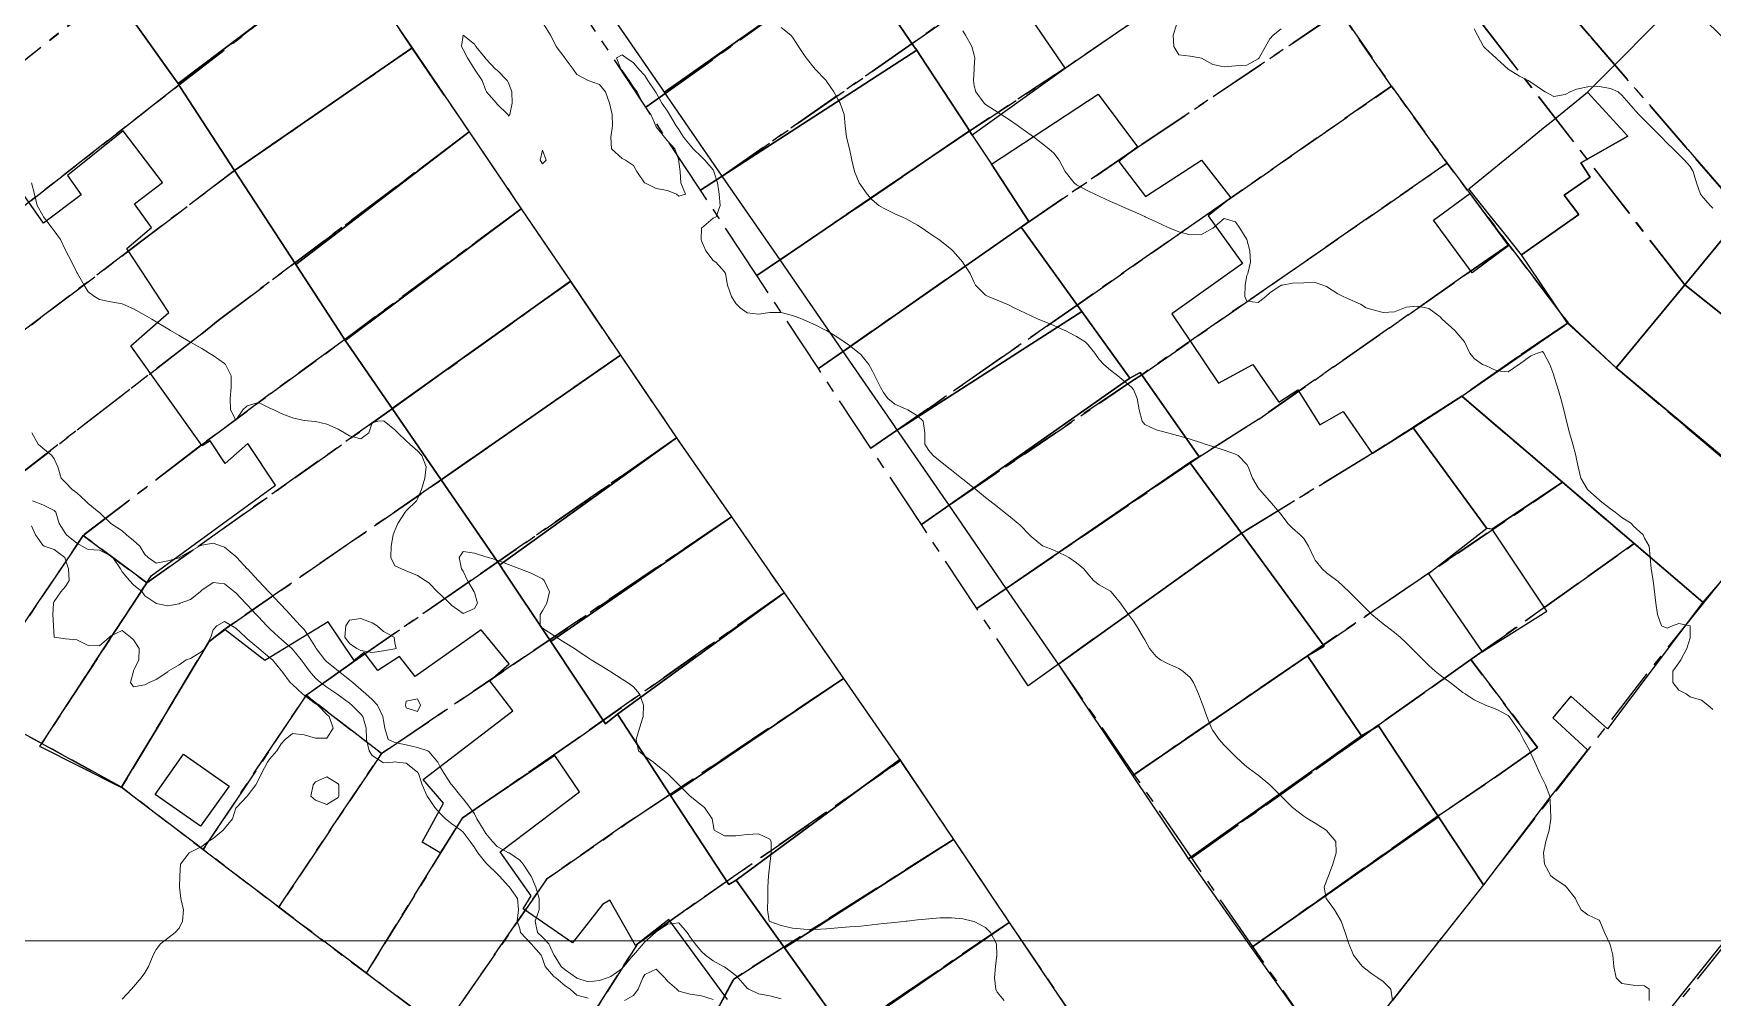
# Model space of a CAD drawing. Header units: centimetres. Extents: x 0 to 642158, y -847 to 649707.
# Drawn here: x 616480.8 to 616554.7, y 621584.9 to 621627.3 of the extents above; entities that cross this region are included whole.
import ezdxf

# ---------------------------------------------------------------- set-up
doc = ezdxf.new("R2010")
doc.units = ezdxf.units.CM
doc.header["$MEASUREMENT"] = 0
doc.linetypes.add('CENTERX2', pattern=[4, 2.5, -0.5, 0.5, -0.5])
doc.layers.add('MEV_grille', color=254, linetype='Continuous', lineweight=9)
doc.layers.add('WAL_topographie 0.5', color=253, linetype='Continuous', lineweight=20)
doc.layers.add('SPW_batiments', color=7, linetype='Continuous')
doc.layers.add('SPW_parcellaire cadastral', color=7, linetype='CENTERX2', lineweight=25, true_color=0xff0542)

# ---------------------------------------------------------------- blocks, each defined once
blk = doc.blocks.new('*U114')
at = {"layer": 'MEV_grille', "transparency": 33554687}
blk.add_lwpolyline([(-1338.461, 0), (1338.461, 0)], dxfattribs=at)
blk = doc.blocks.new('*U115')
at = {"layer": 'MEV_grille', "color": 0, "linetype": 'ByBlock', "lineweight": -2, "transparency": 16777216}
blk.add_blockref('*U114', (0, -800), dxfattribs=at)

msp = doc.modelspace()

# ---------------------------------------------------------------- linework, layer by layer
at = {"layer": 'SPW_batiments'}
for points in [[(616478.259, 621637.677), (616481.421, 621633.242), (616484.304, 621629.192), (616487.08, 621625.296), (616487.21, 621625.113), (616487.292, 621624.987), (616489.694, 621621.296), (616492.387, 621617.157), (616494.468, 621613.96), (616494.568, 621613.806), (616494.674, 621613.652), (616496.636, 621610.807), (616498.79, 621607.676), (616501.252, 621604.097), (616501.364, 621603.933), (616501.489, 621603.745), (616503.608, 621600.561), (616506.025, 621596.928), (616506.542, 621597.361), (616508.88, 621593.782), (616511.443, 621589.862), (616511.776, 621590.046), (616513.895, 621587.08), (616516.526, 621583.396)], [(616516.019, 621636.87), (616517.737, 621634.246), (616518.554, 621634.929), (616519.237, 621633.929), (616520.454, 621634.829), (616521.237, 621633.679), (616518.955, 621631.946), (616520.588, 621629.396), (616522.838, 621630.78), (616526.255, 621625.78), (616522.162, 621622.851), (616522.043, 621623.033), (616521.919, 621623.221), (616519.838, 621626.392), (616519.715, 621626.58), (616519.606, 621626.739), (616516.966, 621630.625), (616513.654, 621635.496), (616515.937, 621637.084), (616516.019, 621636.87)], [(616556.189, 621619.501), (616553.516, 621616.255), (616550.506, 621612.6), (616548.364, 621614.566), (616546.644, 621617.12), (616546.339, 621617.583), (616548.856, 621619.35), (616548.206, 621620.2), (616549.356, 621621), (616548.939, 621621.633), (616551.005, 621622.8), (616549.238, 621624.733), (616553.338, 621628.883), (616553.805, 621628.433), (616554.954, 621629.801), (616553.904, 621631.083), (616554.537, 621631.55), (616552.904, 621633.95), (616554.304, 621634.95), (616553.737, 621635.65), (616555.354, 621636.85)], [(616516.966, 621630.625), (616508.619, 621624.734), (616508.521, 621624.876), (616505.243, 621629.649), (616513.237, 621635.229), (616513.654, 621635.496), (616516.966, 621630.625)], [(616494.619, 621630.948), (616494.721, 621630.801), (616487.21, 621625.113), (616487.08, 621625.296), (616484.304, 621629.192), (616492.08, 621634.571), (616494.619, 621630.948)], [(616494.847, 621630.614), (616497.513, 621626.683), (616489.694, 621621.296), (616487.292, 621624.987), (616487.21, 621625.113), (616494.721, 621630.801), (616494.847, 621630.614)], [(616519.606, 621626.739), (616519.715, 621626.58), (616511.159, 621621.046), (616508.733, 621624.566), (616508.619, 621624.734), (616516.966, 621630.625), (616519.606, 621626.739)], [(616500.016, 621622.99), (616492.387, 621617.157), (616489.694, 621621.296), (616497.513, 621626.683), (616500.016, 621622.99)], [(616519.838, 621626.392), (616521.919, 621623.221), (616522.043, 621623.033), (616513.7, 621617.358), (616511.159, 621621.046), (616519.715, 621626.58), (616519.838, 621626.392)], [(616529.439, 621622.331), (616528.606, 621621.681), (616529.789, 621620.148), (616532.256, 621621.748), (616533.539, 621620.081), (616532.539, 621619.298), (616534.056, 621617.198), (616530.939, 621614.981), (616531.758, 621613.764), (616532.99, 621611.931), (616534.507, 621612.748), (616535.657, 621611.098), (616536.49, 621611.631), (616537.457, 621610.099), (616538.49, 621610.682), (616539.757, 621608.832), (616541.565, 621609.965), (616544.807, 621605.532), (616542.241, 621603.532), (616544.608, 621600.1), (616547.441, 621601.9), (616545.04, 621605.5), (616548.131, 621607.571), (616554.312, 621602.283), (616550.119, 621596.72), (616548.508, 621598.15), (616547.708, 621597.2), (616549.241, 621595.783), (616547.559, 621593.683), (616544.659, 621589.85), (616542.684, 621592.843), (616540.042, 621596.849), (616539.292, 621596.399), (616536.908, 621599.932), (616537.641, 621600.349), (616534.005, 621605.329), (616531.74, 621608.431), (616532.14, 621608.681), (616529.557, 621612.398), (616529.09, 621612.148), (616526.977, 621615.083), (616524.306, 621618.797), (616524.656, 621619.047), (616523.007, 621621.563), (616527.705, 621624.647), (616529.439, 621622.331)], [(616548.939, 621621.633), (616549.356, 621621), (616548.206, 621620.2), (616548.856, 621619.35), (616546.339, 621617.583), (616545.66, 621618.429), (616544.913, 621619.36), (616544.009, 621620.487), (616546.462, 621622.479), (616547.303, 621623.161), (616547.712, 621623.494), (616549.238, 621624.733), (616551.005, 621622.8), (616548.939, 621621.633)], [(616511.393, 621584.796), (616508.81, 621588.328), (616507.343, 621587.178), (616506.21, 621589.178), (616505.893, 621588.978), (616504.56, 621587.295), (616502.393, 621588.795), (616502.743, 621589.361), (616501.376, 621591.295), (616504.875, 621593.945), (616503.792, 621595.545), (616499.709, 621592.777), (616498.743, 621591.26), (616497.943, 621591.727), (616498.892, 621593.444), (616497.992, 621594.477), (616501.942, 621597.511), (616500.934, 621598.827), (616501.775, 621599.578), (616500.541, 621601.077), (616497.642, 621599.01), (616496.959, 621599.894), (616495.992, 621599.277), (616495.392, 621600.077), (616494.959, 621599.727), (616493.808, 621601.427), (616491.025, 621599.726), (616489.274, 621601.076), (616488.559, 621600.543), (616484.709, 621594.126), (616481.125, 621595.942), (616485.827, 621603.141), (616486.024, 621603.443), (616491.491, 621607.443), (616490.274, 621609.276), (616489.274, 621608.393), (616488.623, 621609.393), (616488.267, 621609.177), (616485.123, 621613.575), (616486.807, 621615.043), (616484.957, 621617.858), (616486.039, 621618.775), (616485.289, 621619.825), (616486.522, 621620.758), (616484.789, 621623.042), (616482.339, 621621.075), (616482.939, 621620.225), (616481.289, 621618.975), (616477.763, 621623.99)], [(616502.306, 621619.61), (616494.568, 621613.806), (616494.468, 621613.96), (616492.387, 621617.157), (616500.016, 621622.99), (616502.306, 621619.61)], [(616522.162, 621622.851), (616523.007, 621621.563), (616524.656, 621619.047), (616524.306, 621618.797), (616516.475, 621613.33), (616513.7, 621617.358), (616522.043, 621623.033), (616522.162, 621622.851)], [(616545.765, 621617.981), (616544.156, 621616.782), (616542.456, 621619.099), (616544.065, 621620.281), (616545.765, 621617.981)], [(616504.475, 621616.412), (616496.636, 621610.807), (616494.674, 621613.652), (616494.568, 621613.806), (616502.306, 621619.61), (616504.475, 621616.412)], [(616563.912, 621613.62), (616563.789, 621613.473), (616561.094, 621610.247), (616553.516, 621616.255), (616556.189, 621619.501), (616563.912, 621613.62)], [(616526.977, 621615.083), (616518.861, 621609.865), (616518.733, 621610.051), (616516.475, 621613.33), (616524.306, 621618.797), (616526.977, 621615.083)], [(616506.676, 621613.164), (616498.79, 621607.676), (616496.636, 621610.807), (616504.475, 621616.412), (616506.676, 621613.164)], [(616561.094, 621610.247), (616558.24, 621606.834), (616557.899, 621606.426), (616550.506, 621612.6), (616553.516, 621616.255), (616561.094, 621610.247)], [(616529.09, 621612.148), (616521.137, 621606.56), (616518.946, 621609.741), (616518.861, 621609.865), (616526.977, 621615.083), (616529.09, 621612.148)], [(616550.506, 621612.6), (616557.899, 621606.426), (616554.312, 621602.283), (616548.131, 621607.571), (616543.711, 621611.353), (616548.364, 621614.566), (616550.506, 621612.6)], [(616509.022, 621609.703), (616509.148, 621609.517), (616501.364, 621603.933), (616501.252, 621604.097), (616498.79, 621607.676), (616506.676, 621613.164), (616509.022, 621609.703)], [(616532.14, 621608.681), (616531.74, 621608.431), (616523.658, 621602.897), (616521.137, 621606.56), (616529.09, 621612.148), (616529.557, 621612.398), (616532.14, 621608.681)], [(616544.807, 621605.533), (616541.565, 621609.965), (616543.711, 621611.353), (616548.131, 621607.571), (616545.041, 621605.5), (616544.807, 621605.533)], [(616509.234, 621609.394), (616511.557, 621606.045), (616503.608, 621600.561), (616501.489, 621603.745), (616501.364, 621603.933), (616509.148, 621609.517), (616509.234, 621609.394)], [(616534.005, 621605.329), (616525.954, 621599.56), (616525.826, 621599.746), (616523.658, 621602.897), (616531.74, 621608.431), (616534.005, 621605.329)], [(616513.877, 621602.699), (616506.542, 621597.361), (616506.025, 621596.928), (616503.608, 621600.561), (616511.557, 621606.045), (616513.877, 621602.699)], [(616537.641, 621600.349), (616536.908, 621599.932), (616529.228, 621594.666), (616526.038, 621599.435), (616525.954, 621599.56), (616534.005, 621605.329), (616537.641, 621600.349)], [(616516.491, 621598.929), (616508.88, 621593.782), (616506.542, 621597.361), (616513.877, 621602.699), (616516.491, 621598.929)], [(616539.292, 621596.399), (616531.682, 621590.997), (616531.557, 621591.184), (616529.228, 621594.666), (616536.908, 621599.932), (616539.292, 621596.399)], [(616518.842, 621595.542), (616518.97, 621595.357), (616511.776, 621590.046), (616511.443, 621589.862), (616508.88, 621593.782), (616516.491, 621598.929), (616518.842, 621595.542)], [(616542.684, 621592.843), (616534.453, 621587.091), (616531.792, 621590.839), (616531.682, 621590.997), (616539.292, 621596.399), (616540.042, 621596.849), (616542.684, 621592.843)], [(616489.459, 621594.193), (616488.193, 621592.426), (616486.192, 621593.826), (616487.442, 621595.593), (616489.459, 621594.193)], [(616519.082, 621595.192), (616521.336, 621591.842), (616513.895, 621587.08), (616511.776, 621590.046), (616518.97, 621595.357), (616519.082, 621595.192)], [(616544.659, 621589.85), (616539.293, 621583.049), (616537.26, 621583.132), (616534.453, 621587.091), (616542.684, 621592.843), (616544.659, 621589.85)], [(616523.791, 621588.195), (616518.276, 621584.397), (616516.526, 621583.396), (616513.895, 621587.08), (616521.336, 621591.842), (616523.791, 621588.195)], [(616555.344, 621575.051), (616550.592, 621581.525), (616558.191, 621591.008)], [(616528.31, 621581.481), (616528.653, 621580.992), (616523.094, 621576.73), (616520.225, 621581.296), (616518.276, 621584.397), (616523.791, 621588.195), (616528.31, 621581.481)]]:
    msp.add_lwpolyline(points, dxfattribs=at)
at = {"layer": 'SPW_parcellaire cadastral'}
for points in [[(616542.652, 621657.064), (616546.164, 621652.587), (616542.331, 621649.244), (616537.786, 621645.281), (616520.905, 621633.424), (616518.122, 621631.448), (616508.686, 621624.716), (616507.789, 621624.076), (616504.468, 621629.107), (616505.283, 621629.676), (616513.238, 621635.228), (616514.991, 621636.423), (616542.652, 621657.064)], [(616507.789, 621624.076), (616508.686, 621624.716), (616518.122, 621631.448), (616520.905, 621633.424), (616537.786, 621645.281), (616540.554, 621641.948), (616538.24, 621640.086), (616536.104, 621638.481), (616519.51, 621626.877), (616511.191, 621621.066), (616510.202, 621620.421), (616507.789, 621624.076)], [(616540.554, 621641.948), (616542.02, 621640.164), (616558.797, 621623.573), (616566.67, 621617.446), (616563.669, 621613.753), (616556.189, 621619.5), (616555.631, 621619.929), (616553.66, 621622.212), (616549.334, 621627.221), (616538.24, 621640.086), (616540.554, 621641.948)], [(616536.104, 621638.481), (616538.24, 621640.086), (616549.334, 621627.221), (616553.66, 621622.212), (616555.631, 621619.929), (616556.189, 621619.5), (616563.669, 621613.753), (616560.928, 621610.379), (616553.517, 621616.255), (616542.188, 621630.848), (616539.087, 621634.598), (616536.104, 621638.481)], [(616461.352, 621618.501), (616473.486, 621627.509), (616476.559, 621629.789), (616481.36, 621633.325), (616489.067, 621638.873), (616492.116, 621634.596), (616484.305, 621629.192), (616466.645, 621615.231), (616461.352, 621618.501)], [(616512.683, 621616.665), (616510.202, 621620.421), (616511.191, 621621.066), (616519.51, 621626.877), (616536.104, 621638.481), (616539.087, 621634.598), (616526.256, 621625.797), (616522.003, 621623.005), (616513.725, 621617.374), (616512.683, 621616.665)], [(616465.726, 621604.361), (616461.049, 621606.893), (616466.645, 621615.231), (616484.305, 621629.192), (616492.116, 621634.596), (616494.704, 621630.824), (616487.253, 621625.059), (616471.291, 621612.573), (616465.726, 621604.361)], [(616538.338, 621628.298), (616529.45, 621622.314), (616524.307, 621618.796), (616516.492, 621613.341), (616515.386, 621612.569), (616512.683, 621616.665), (616513.725, 621617.374), (616522.003, 621623.005), (616526.256, 621625.797), (616539.087, 621634.598), (616542.188, 621630.848), (616538.338, 621628.298)], [(616471.291, 621612.573), (616487.253, 621625.059), (616494.704, 621630.824), (616497.497, 621626.671), (616489.695, 621621.295), (616485.619, 621618.19), (616475.174, 621610.274), (616471.291, 621612.573)], [(616538.338, 621628.298), (616542.188, 621630.848), (616553.517, 621616.255), (616560.928, 621610.379), (616557.756, 621606.475), (616550.48, 621612.622), (616548.388, 621614.584), (616545.771, 621618.023), (616543.056, 621621.615), (616540.616, 621625.006), (616538.338, 621628.298)], [(616538.338, 621628.298), (616540.616, 621625.006), (616526.772, 621615.369), (616518.872, 621609.872), (616517.7, 621609.066), (616515.386, 621612.569), (616516.492, 621613.341), (616524.307, 621618.796), (616529.45, 621622.314), (616538.338, 621628.298)], [(616500.016, 621622.989), (616488.966, 621614.685), (616488.251, 621614.103), (616479.608, 621607.424), (616475.174, 621610.274), (616485.619, 621618.19), (616489.695, 621621.295), (616497.497, 621626.671), (616500.016, 621622.989)], [(616519.919, 621605.704), (616517.7, 621609.066), (616518.872, 621609.872), (616526.772, 621615.369), (616540.616, 621625.006), (616543.056, 621621.615), (616529.624, 621612.301), (616529.146, 621611.992), (616521.143, 621606.563), (616519.919, 621605.704)], [(616474.534, 621599.66), (616479.608, 621607.424), (616488.251, 621614.103), (616488.966, 621614.685), (616500.016, 621622.989), (616502.307, 621619.61), (616494.531, 621613.842), (616491.267, 621611.457), (616488.241, 621609.208), (616483.035, 621605.23), (616482.625, 621604.608), (616478.022, 621597.79), (616474.534, 621599.66)], [(616522.358, 621602.01), (616519.919, 621605.704), (616521.143, 621606.563), (616529.146, 621611.992), (616529.624, 621612.301), (616543.056, 621621.615), (616545.771, 621618.023), (616543.8, 621616.651), (616534.77, 621610.35), (616532.141, 621608.68), (616523.659, 621602.897), (616522.358, 621602.01)], [(616485.828, 621603.14), (616483.035, 621605.23), (616488.241, 621609.208), (616491.267, 621611.457), (616494.531, 621613.842), (616502.307, 621619.61), (616504.475, 621616.411), (616496.637, 621610.806), (616485.828, 621603.14)], [(616525.955, 621599.559), (616524.622, 621598.604), (616522.358, 621602.01), (616523.659, 621602.897), (616532.141, 621608.68), (616534.77, 621610.35), (616543.8, 621616.651), (616545.771, 621618.023), (616548.388, 621614.584), (616546.149, 621613.075), (616543.706, 621611.357), (616539.757, 621608.831), (616534.005, 621605.329), (616525.955, 621599.559)], [(616481.21, 621596.074), (616485.828, 621603.14), (616496.637, 621610.806), (616504.475, 621616.411), (616506.676, 621613.163), (616498.79, 621607.676), (616489.262, 621601.1), (616488.559, 621600.542), (616484.722, 621594.141), (616481.21, 621596.074)], [(616548.388, 621614.584), (616550.48, 621612.622), (616557.756, 621606.475), (616554.335, 621602.265), (616551.293, 621604.867), (616548.132, 621607.57), (616543.706, 621611.357), (616546.149, 621613.075), (616548.388, 621614.584)], [(616509.148, 621609.516), (616500.031, 621603.198), (616494.894, 621599.643), (616492.846, 621598.192), (616488.31, 621591.399), (616484.722, 621594.141), (616488.559, 621600.542), (616489.262, 621601.1), (616498.79, 621607.676), (616506.676, 621613.163), (616509.148, 621609.516)], [(616525.955, 621599.559), (616534.005, 621605.329), (616539.757, 621608.831), (616543.706, 621611.357), (616548.132, 621607.57), (616536.909, 621599.931), (616529.292, 621594.709), (616525.955, 621599.559)], [(616492.846, 621598.192), (616494.894, 621599.643), (616500.031, 621603.198), (616509.148, 621609.516), (616511.557, 621606.044), (616502.272, 621599.761), (616496.16, 621595.626), (616492.846, 621598.192)], [(616531.817, 621591.041), (616529.292, 621594.709), (616536.909, 621599.931), (616548.132, 621607.57), (616551.293, 621604.867), (616548.532, 621602.906), (616544.101, 621599.761), (616542.378, 621598.538), (616540.027, 621596.869), (616539.314, 621596.362), (616531.817, 621591.041)], [(616511.557, 621606.044), (616513.877, 621602.698), (616504.682, 621596.217), (616499.71, 621592.777), (616495.496, 621585.952), (616491.639, 621588.864), (616496.16, 621595.626), (616502.272, 621599.761), (616511.557, 621606.044)], [(616485.828, 621603.14), (616481.21, 621596.074), (616478.022, 621597.79), (616482.625, 621604.608), (616483.035, 621605.23), (616485.828, 621603.14)], [(616534.509, 621587.129), (616542.659, 621592.88), (616545.243, 621594.63), (616547.041, 621595.887), (616544.101, 621599.761), (616548.532, 621602.906), (616551.293, 621604.867), (616554.335, 621602.265), (616551.822, 621599.103), (616544.66, 621589.849), (616539.294, 621583.049), (616537.259, 621583.131), (616534.509, 621587.129)], [(616516.492, 621598.929), (616506.976, 621592.57), (616503.438, 621590.105), (616498.847, 621583.452), (616495.496, 621585.952), (616499.71, 621592.777), (616504.682, 621596.217), (616513.877, 621602.698), (616516.492, 621598.929)], [(616531.817, 621591.041), (616539.314, 621596.362), (616540.027, 621596.869), (616542.378, 621598.538), (616544.101, 621599.761), (616547.041, 621595.887), (616545.243, 621594.63), (616542.659, 621592.88), (616534.509, 621587.129), (616531.817, 621591.041)], [(616516.492, 621598.929), (616518.998, 621595.315), (616509.603, 621588.782), (616507.426, 621587.245), (616503.061, 621580.377), (616498.847, 621583.452), (616503.438, 621590.105), (616506.976, 621592.57), (616516.492, 621598.929)], [(616492.846, 621598.192), (616496.16, 621595.626), (616491.639, 621588.864), (616488.31, 621591.399), (616492.846, 621598.192)], [(616478.022, 621597.79), (616481.21, 621596.074), (616484.722, 621594.141), (616488.31, 621591.399), (616491.639, 621588.864), (616495.496, 621585.952), (616498.847, 621583.452), (616503.061, 621580.377), (616507.145, 621577.311), (616510.395, 621574.861), (616513.287, 621572.611), (616516.027, 621568.812), (616523.175, 621562.609), (616521.002, 621558.954), (616516.449, 621549.934), (616511.854, 621552.512), (616507.107, 621555.234), (616505.207, 621556.316), (616467.253, 621578.71)], [(616507.145, 621577.311), (616503.061, 621580.377), (616507.426, 621587.245), (616509.603, 621588.782), (616518.998, 621595.315), (616521.336, 621591.842), (616511.66, 621585.701), (616510.468, 621583.463), (616507.145, 621577.311)], [(616510.395, 621574.861), (616507.145, 621577.311), (616510.468, 621583.463), (616511.66, 621585.701), (616521.336, 621591.842), (616523.791, 621588.195), (616514.461, 621581.862), (616510.395, 621574.861)], [(616514.461, 621581.862), (616523.791, 621588.195), (616528.652, 621580.991), (616523.094, 621576.73), (616522.661, 621576.236), (616521.466, 621574.909), (616517.444, 621578.979), (616514.461, 621581.862)], [(616545.079, 621568.175), (616542.705, 621571.624), (616544.016, 621573.247), (616554.621, 621586.373), (616555.872, 621587.923), (616560.418, 621584.402), (616564.339, 621581.402), (616559.714, 621578.219), (616555.215, 621575.124), (616546.721, 621569.279), (616545.079, 621568.175)]]:
    msp.add_lwpolyline(points, dxfattribs=at)
at = {"layer": 'WAL_topographie 0.5'}
for points in [[(616503.286, 621627.75), (616503.596, 621627.25), (616503.75, 621626.964), (616503.848, 621626.75), (616504.231, 621626.25), (616504.25, 621626.224), (616504.596, 621625.75), (616504.75, 621625.515), (616505.25, 621625.25), (616505.25, 621625.25), (616505.75, 621625.073), (616506.025, 621624.75), (616506.198, 621624.25), (616506.25, 621624), (616506.308, 621623.75), (616506.328, 621623.25), (616506.258, 621622.75), (616506.289, 621622.25), (616506.75, 621621.823), (616506.904, 621621.75), (616507.25, 621621.513), (616507.395, 621621.25), (616507.74, 621620.75), (616507.75, 621620.742), (616508.25, 621620.503), (616508.75, 621620.406), (616509.145, 621620.25), (616509.25, 621620.167), (616509.536, 621620.25), (616509.333, 621620.75), (616509.302, 621621.25), (616509.25, 621621.667), (616509.244, 621621.75), (616509.07, 621622.25), (616508.75, 621622.598), (616508.615, 621622.75), (616508.25, 621623.213), (616508.228, 621623.25), (616508.01, 621623.75), (616507.75, 621624.121), (616507.667, 621624.25), (616507.407, 621624.75), (616507.25, 621624.962), (616507.062, 621625.25), (616506.75, 621625.696), (616506.7, 621625.75), (616506.5, 621626.25), (616506.75, 621626.38), (616506.934, 621626.25), (616507.25, 621626.028), (616507.492, 621625.75), (616507.75, 621625.474), (616507.88, 621625.25), (616508.212, 621624.75), (616508.25, 621624.706), (616508.494, 621624.25), (616508.75, 621623.895), (616508.833, 621623.75), (616509.132, 621623.25), (616509.25, 621623.096), (616509.454, 621622.75), (616509.75, 621622.399), (616509.878, 621622.25), (616510.25, 621621.886), (616510.386, 621621.75), (616510.75, 621621.318), (616510.793, 621621.25), (616510.952, 621620.75), (616511.017, 621620.25), (616511.065, 621619.75), (616510.886, 621619.25), (616510.75, 621619.186), (616510.25, 621618.75), (616510.25, 621618.75), (616510.229, 621618.25), (616510.25, 621618.189), (616510.429, 621617.75), (616510.75, 621617.324), (616510.868, 621617.25), (616511.25, 621616.836), (616511.303, 621616.75), (616511.392, 621616.25), (616511.564, 621615.75), (616511.75, 621615.429), (616511.939, 621615.25), (616512.25, 621615.027), (616512.75, 621614.962), (616513.25, 621615.036), (616513.75, 621615.042), (616514.25, 621614.901), (616514.682, 621614.75), (616514.75, 621614.722), (616515.25, 621614.492), (616515.734, 621614.25), (616515.75, 621614.242), (616516.25, 621613.937), (616516.519, 621613.75), (616516.75, 621613.583), (616517.179, 621613.25), (616517.25, 621613.186), (616517.603, 621612.75), (616517.75, 621612.492), (616517.875, 621612.25), (616518.125, 621611.75), (616518.25, 621611.515), (616518.446, 621611.25), (616518.75, 621611.004), (616519.25, 621610.783), (616519.324, 621610.75), (616519.75, 621610.494), (616520, 621610.25), (616520.077, 621609.75), (616520.08, 621609.25), (616520.25, 621608.964), (616520.438, 621608.75), (616520.75, 621608.5), (616521.062, 621608.25), (616521.25, 621608.1), (616521.687, 621607.75), (616521.75, 621607.7), (616522.25, 621607.3), (616522.313, 621607.25), (616522.75, 621606.9), (616522.938, 621606.75), (616523.25, 621606.5), (616523.562, 621606.25), (616523.75, 621606.1), (616524.187, 621605.75), (616524.25, 621605.697), (616524.686, 621605.25), (616524.75, 621605.184), (616525.25, 621604.771), (616525.298, 621604.75), (616525.75, 621604.571), (616526.25, 621604.344), (616526.417, 621604.25), (616526.75, 621604.019), (616527.068, 621603.75), (616527.25, 621603.543), (616527.5, 621603.25), (616527.75, 621603.052), (616528.25, 621602.772), (616528.279, 621602.75), (616528.689, 621602.25), (616528.75, 621602.157), (616529.04, 621601.75), (616529.25, 621601.454), (616529.384, 621601.25), (616529.68, 621600.75), (616529.75, 621600.625), (616529.964, 621600.25), (616530.25, 621599.897), (616530.45, 621599.75), (616530.75, 621599.59), (616531.25, 621599.367), (616531.433, 621599.25), (616531.75, 621598.971), (616531.9, 621598.75), (616532.123, 621598.25), (616532.25, 621597.9), (616532.304, 621597.75), (616532.486, 621597.25), (616532.692, 621596.75), (616532.75, 621596.635), (616533.028, 621596.25), (616533.25, 621596), (616533.5, 621595.75), (616533.75, 621595.5), (616534.008, 621595.25), (616534.25, 621595.047), (616534.643, 621594.75), (616534.75, 621594.669), (616535.25, 621594.25), (616535.25, 621594.25), (616535.75, 621593.75), (616535.75, 621593.75), (616536.25, 621593.25), (616536.25, 621593.25), (616536.75, 621592.872), (616536.929, 621592.75), (616537.25, 621592.566), (616537.734, 621592.25), (616537.75, 621592.234), (616538.155, 621591.75), (616538.182, 621591.25), (616538.034, 621590.75), (616537.845, 621590.25), (616537.75, 621590.016), (616537.642, 621589.75), (616537.737, 621589.25), (616537.75, 621589.233), (616538.1, 621588.75), (616538.25, 621588.5), (616538.396, 621588.25), (616538.576, 621587.75), (616538.738, 621587.25), (616538.75, 621587.219), (616538.933, 621586.75), (616539.25, 621586.356), (616539.331, 621586.25), (616539.75, 621585.934), (616540.006, 621585.75), (616540.25, 621585.589), (616540.589, 621585.25), (616540.648, 621584.75)], [(616513.75, 621627.59), (616514.179, 621627.25), (616514.25, 621627.164), (616514.514, 621626.75), (616514.75, 621626.399), (616514.852, 621626.25), (616515.25, 621625.75), (616515.25, 621625.75), (616515.729, 621625.25), (616515.75, 621625.223), (616516.068, 621624.75), (616516.25, 621624.437), (616516.353, 621624.25), (616516.523, 621623.75), (616516.566, 621623.25), (616516.629, 621622.75), (616516.75, 621622.25), (616516.75, 621622.25), (616516.862, 621621.75), (616516.977, 621621.25), (616517.182, 621620.75), (616517.25, 621620.642), (616517.54, 621620.25), (616517.75, 621620.006), (616518.047, 621619.75), (616518.25, 621619.625), (616518.75, 621619.387), (616519.054, 621619.25), (616519.25, 621619.157), (616519.75, 621618.886), (616519.958, 621618.75), (616520.25, 621618.552), (616520.682, 621618.25), (616520.75, 621618.204), (616521.25, 621617.81), (616521.311, 621617.75), (616521.74, 621617.25), (616521.75, 621617.236), (616522.066, 621616.75), (616522.25, 621616.361), (616522.309, 621616.25), (616522.75, 621615.809), (616522.865, 621615.75), (616523.25, 621615.589), (616523.75, 621615.371), (616524, 621615.25), (616524.25, 621615.129), (616524.75, 621614.892), (616525.065, 621614.75), (616525.25, 621614.668), (616525.75, 621614.463), (616526.231, 621614.25), (616526.25, 621614.242), (616526.75, 621613.983), (616527.136, 621613.75), (616527.25, 621613.632), (616527.552, 621613.25), (616527.75, 621612.976), (616527.956, 621612.75), (616528.25, 621612.5), (616528.562, 621612.25), (616528.75, 621612.1), (616529.162, 621611.75), (616529.25, 621611.646), (616529.419, 621611.25), (616529.503, 621610.75), (616529.645, 621610.25), (616529.75, 621610.115), (616530.25, 621609.879), (616530.75, 621609.75), (616530.75, 621609.75), (616531.25, 621609.617), (616531.75, 621609.47), (616532.25, 621609.303), (616532.408, 621609.25), (616532.75, 621609.142), (616533.25, 621608.987), (616533.75, 621608.805), (616533.857, 621608.75), (616534.25, 621608.343), (616534.303, 621608.25), (616534.495, 621607.75), (616534.75, 621607.321), (616534.801, 621607.25), (616535.236, 621606.75), (616535.25, 621606.734), (616535.669, 621606.25), (616535.75, 621606.143), (616536.047, 621605.75), (616536.25, 621605.542), (616536.589, 621605.25), (616536.75, 621605.089), (616536.96, 621604.75), (616537.191, 621604.25), (616537.25, 621604.139), (616537.559, 621603.75), (616537.75, 621603.583), (616538.198, 621603.25), (616538.25, 621603.207), (616538.75, 621602.75), (616538.75, 621602.75), (616539.25, 621602.25), (616539.25, 621602.25), (616539.75, 621601.75), (616539.75, 621601.75), (616540.25, 621601.331), (616540.357, 621601.25), (616540.75, 621600.953), (616540.992, 621600.75), (616541.25, 621600.5), (616541.5, 621600.25), (616541.75, 621600), (616542, 621599.75), (616542.25, 621599.507), (616542.533, 621599.25), (616542.75, 621599.083), (616543.198, 621598.75), (616543.25, 621598.707), (616543.75, 621598.313), (616543.855, 621598.25), (616544.25, 621597.991), (616544.75, 621597.75), (616544.75, 621597.75), (616545.25, 621597.571), (616545.75, 621597.306), (616545.793, 621597.25), (616546.139, 621596.75), (616546.25, 621596.596), (616546.423, 621596.25), (616546.692, 621595.75), (616546.75, 621595.635), (616546.925, 621595.25), (616547.143, 621594.75), (616547.25, 621594.51), (616547.394, 621594.25), (616547.578, 621593.75), (616547.613, 621593.25), (616547.617, 621592.75), (616547.554, 621592.25), (616547.407, 621591.75), (616547.305, 621591.25), (616547.34, 621590.75), (616547.63, 621590.25), (616547.75, 621590.133), (616548.25, 621589.8), (616548.318, 621589.75), (616548.714, 621589.25), (616548.75, 621589.125), (616548.955, 621588.75), (616549.25, 621588.533), (616549.75, 621588.29), (616549.781, 621588.25), (616549.992, 621587.75), (616550.218, 621587.25), (616550.25, 621587.167), (616550.356, 621586.75), (616550.399, 621586.25), (616550.5, 621585.75), (616550.75, 621585.511), (616551.25, 621585.435), (616551.75, 621585.406), (616551.956, 621585.25), (616551.945, 621584.75)], [(616531.159, 621627.75), (616531.004, 621627.25), (616531.026, 621626.75), (616531.25, 621626.379), (616531.75, 621626.317), (616532.179, 621626.25), (616532.25, 621626.242), (616532.75, 621625.954), (616533.25, 621625.853), (616533.75, 621625.892), (616534.25, 621625.933), (616534.75, 621626.207), (616534.784, 621626.25), (616535.065, 621626.75), (616535.25, 621627.085), (616535.407, 621627.25), (616535.75, 621627.532)], [(616544.25, 621627.533), (616544.39, 621627.25), (616544.666, 621626.75), (616544.75, 621626.655), (616545.197, 621626.25), (616545.25, 621626.202), (616545.744, 621625.75), (616545.75, 621625.745), (616546.25, 621625.439), (616546.62, 621625.25), (616546.75, 621625.181), (616547.25, 621624.826), (616547.378, 621624.75), (616547.75, 621624.554), (616548.25, 621624.636), (616548.477, 621624.75), (616548.75, 621624.87), (616549.25, 621624.98), (616549.75, 621624.981), (616550.25, 621624.893), (616550.583, 621624.75), (616550.75, 621624.607), (616551.062, 621624.25), (616551.25, 621624.036), (616551.5, 621623.75), (616551.75, 621623.5), (616552, 621623.25), (616552.25, 621623), (616552.5, 621622.75), (616552.75, 621622.5), (616553, 621622.25), (616553.25, 621622), (616553.508, 621621.75), (616553.75, 621621.462), (616553.887, 621621.25), (616554.029, 621620.75), (616554.206, 621620.25), (616554.25, 621620.187), (616554.639, 621619.75), (616554.75, 621619.625)], [(616501.75, 621623.683), (616501.809, 621623.75), (616501.907, 621624.25), (616501.893, 621624.75), (616501.75, 621625.15), (616501.696, 621625.25), (616501.25, 621625.713), (616501.173, 621625.75), (616500.75, 621626.208), (616500.724, 621626.25), (616500.317, 621626.75), (616500.25, 621626.855), (616499.75, 621627.25), (616499.687, 621626.75), (616499.75, 621626.617), (616499.94, 621626.25), (616500.25, 621625.75), (616500.25, 621625.75), (616500.591, 621625.25), (616500.75, 621624.813), (616500.781, 621624.75), (616501.217, 621624.25), (616501.25, 621624.206), (616501.72, 621623.75), (616501.75, 621623.683)], [(616521.75, 621627.437), (616521.857, 621627.25), (616522.136, 621626.75), (616522.25, 621626.368), (616522.279, 621626.25), (616522.25, 621625.85), (616522.243, 621625.75), (616522.209, 621625.25), (616522.25, 621625.019), (616522.315, 621624.75), (616522.682, 621624.25), (616522.75, 621624.193), (616523.25, 621623.866), (616523.436, 621623.75), (616523.75, 621623.546), (616524.182, 621623.25), (616524.25, 621623.203), (616524.75, 621622.844), (616524.875, 621622.75), (616525.25, 621622.462), (616525.525, 621622.25), (616525.75, 621622.046), (616525.982, 621621.75), (616526.25, 621621.25), (616526.25, 621621.25), (616526.639, 621620.75), (616526.75, 621620.661), (616527.25, 621620.389), (616527.554, 621620.25), (616527.75, 621620.158), (616528.25, 621619.931), (616528.654, 621619.75), (616528.75, 621619.708), (616529.25, 621619.484), (616529.75, 621619.258), (616529.768, 621619.25), (616530.25, 621619.025), (616530.75, 621618.794), (616530.859, 621618.75), (616531.25, 621618.589), (616531.75, 621618.452), (616532.25, 621618.471), (616532.75, 621618.75), (616532.75, 621618.75), (616533.25, 621619.173), (616533.75, 621619.026), (616533.94, 621618.75), (616534.25, 621618.25), (616534.25, 621618.25), (616534.383, 621617.75), (616534.402, 621617.25), (616534.281, 621616.75), (616534.25, 621616.662), (616534.164, 621616.25), (616534.163, 621615.75), (616534.25, 621615.543), (616534.75, 621615.486), (616535.078, 621615.75), (616535.25, 621615.901), (616535.75, 621616.238), (616535.8, 621616.25), (616536.25, 621616.33), (616536.75, 621616.347), (616537.25, 621616.353), (616537.591, 621616.25), (616537.75, 621616.185), (616538.25, 621615.865), (616538.489, 621615.75), (616538.75, 621615.63), (616539.25, 621615.407), (616539.489, 621615.25), (616539.75, 621615.172), (616540.25, 621615.042), (616540.75, 621615.074), (616541.182, 621615.25), (616541.25, 621615.279), (616541.75, 621615.317), (616542.125, 621615.25), (616542.25, 621615.213), (616542.75, 621614.844), (616542.841, 621614.75), (616543.25, 621614.375), (616543.405, 621614.25), (616543.75, 621613.833), (616543.817, 621613.75), (616544.054, 621613.25), (616544.25, 621613.021), (616544.611, 621612.75), (616544.75, 621612.708), (616545.25, 621612.471), (616545.75, 621612.425), (616546.214, 621612.75), (616546.25, 621612.767), (616546.75, 621613.136), (616547.036, 621613.25), (616547.25, 621613.329), (616547.32, 621613.25), (616547.574, 621612.75), (616547.75, 621612.286), (616547.761, 621612.25), (616547.913, 621611.75), (616548.057, 621611.25), (616548.19, 621610.75), (616548.25, 621610.5), (616548.31, 621610.25), (616548.443, 621609.75), (616548.587, 621609.25), (616548.717, 621608.75), (616548.75, 621608.583), (616548.82, 621608.25), (616548.943, 621607.75), (616549.23, 621607.25), (616549.25, 621607.231), (616549.75, 621606.788), (616549.788, 621606.75), (616550.25, 621606.402), (616550.46, 621606.25), (616550.75, 621606.012), (616551.171, 621605.75), (616551.25, 621605.653), (616551.681, 621605.25), (616551.75, 621605.107), (616551.958, 621604.75), (616552, 621604.25), (616552.042, 621603.75), (616552.125, 621603.25), (616552.185, 621602.75), (616552.25, 621602.25), (616552.25, 621602.25), (616552.325, 621601.75), (616552.5, 621601.25), (616552.75, 621601.141), (616552.977, 621601.25), (616553.25, 621601.354), (616553.75, 621601.25), (616553.75, 621601.25), (616553.757, 621600.75), (616553.75, 621600.714), (616553.606, 621600.25), (616553.342, 621599.75), (616553.25, 621599.621), (616552.995, 621599.25), (616552.996, 621598.75), (616553.25, 621598.409), (616553.576, 621598.25), (616553.75, 621598.125), (616554.25, 621597.974), (616554.533, 621597.75), (616554.75, 621597.571)], [(616503.25, 621621.583), (616503.409, 621621.75), (616503.25, 621622.187), (616503.15, 621621.75), (616503.25, 621621.583)], [(616480.761, 621620.75), (616480.882, 621620.25), (616481.012, 621619.75), (616481.25, 621619.306), (616481.288, 621619.25), (616481.671, 621618.75), (616481.75, 621618.634), (616482.034, 621618.25), (616482.25, 621617.776), (616482.266, 621617.75), (616482.532, 621617.25), (616482.75, 621616.795), (616482.781, 621616.75), (616483.073, 621616.25), (616483.25, 621615.942), (616483.53, 621615.75), (616483.75, 621615.609), (616484.25, 621615.512), (616484.75, 621615.415), (616485.139, 621615.25), (616485.25, 621615.204), (616485.75, 621614.922), (616486.046, 621614.75), (616486.25, 621614.63), (616486.75, 621614.327), (616486.875, 621614.25), (616487.25, 621614.027), (616487.723, 621613.75), (616487.75, 621613.734), (616488.25, 621613.448), (616488.577, 621613.25), (616488.75, 621613.15), (616489.25, 621612.795), (616489.302, 621612.75), (616489.544, 621612.25), (616489.548, 621611.75), (616489.507, 621611.25), (616489.517, 621610.75), (616489.75, 621610.296), (616490.053, 621610.75), (616490.25, 621610.936), (616490.75, 621611.083), (616491.25, 621610.831), (616491.417, 621610.75), (616491.75, 621610.6), (616492.25, 621610.405), (616492.75, 621610.291), (616493.083, 621610.25), (616493.25, 621610.235), (616493.75, 621610.117), (616494.25, 621609.897), (616494.528, 621609.75), (616494.75, 621609.614), (616495.25, 621609.474), (616495.598, 621609.75), (616495.75, 621610.188), (616496, 621610.25), (616496.25, 621610.275), (616496.281, 621610.25), (616496.75, 621609.875), (616496.875, 621609.75), (616497.25, 621609.393), (616497.408, 621609.25), (616497.75, 621608.954), (616497.937, 621608.75), (616498.125, 621608.25), (616498.066, 621607.75), (616497.917, 621607.25), (616497.75, 621606.844), (616497.7, 621606.75), (616497.25, 621606.315), (616497.202, 621606.25), (616496.878, 621605.75), (616496.75, 621605.45), (616496.681, 621605.25), (616496.58, 621604.75), (616496.577, 621604.25), (616496.75, 621603.893), (616497.036, 621603.75), (616497.25, 621603.671), (616497.75, 621603.467), (616498.083, 621603.25), (616498.25, 621603.146), (616498.63, 621602.75), (616498.75, 621602.63), (616499.146, 621602.25), (616499.25, 621602.146), (616499.75, 621601.79), (616500.25, 621602.009), (616500.383, 621602.25), (616500.25, 621602.714), (616500.234, 621602.75), (616499.95, 621603.25), (616499.75, 621603.65), (616499.687, 621603.75), (616499.576, 621604.25), (616499.75, 621604.517), (616500.25, 621604.442), (616500.75, 621604.286), (616500.875, 621604.25), (616501.25, 621604.135), (616501.75, 621603.954), (616502.25, 621603.75), (616502.25, 621603.75), (616502.75, 621603.565), (616503.25, 621603.321), (616503.315, 621603.25), (616503.55, 621602.75), (616503.441, 621602.25), (616503.25, 621601.908), (616503.15, 621601.75), (616503.139, 621601.25), (616503.25, 621601.15), (616503.75, 621600.815), (616503.85, 621600.75), (616504.25, 621600.5), (616504.65, 621600.25), (616504.75, 621600.182), (616505.25, 621599.845), (616505.393, 621599.75), (616505.75, 621599.532), (616506.214, 621599.25), (616506.25, 621599.226), (616506.75, 621598.893), (616506.981, 621598.75), (616507.25, 621598.566), (616507.511, 621598.25), (616507.696, 621597.75), (616507.674, 621597.25), (616507.514, 621596.75), (616507.367, 621596.25), (616507.475, 621595.75), (616507.75, 621595.511), (616508.125, 621595.25), (616508.25, 621595.15), (616508.75, 621594.75), (616508.75, 621594.75), (616509.25, 621594.25), (616509.25, 621594.25), (616509.75, 621593.75), (616509.75, 621593.75), (616510.25, 621593.355), (616510.383, 621593.25), (616510.706, 621592.75), (616510.75, 621592.5), (616510.8, 621592.25), (616511.25, 621592), (616511.75, 621592.01), (616512.25, 621592.061), (616512.75, 621592.089), (616513.25, 621591.85), (616513.315, 621591.75), (616513.31, 621591.25), (616513.25, 621590.75), (616513.25, 621590.75), (616513.19, 621590.25), (616513.167, 621589.75), (616513.167, 621589.25), (616513.146, 621588.75), (616513.225, 621588.25), (616513.25, 621588.229), (616513.75, 621588.05), (616514.25, 621587.943), (616514.75, 621587.889), (616515.25, 621587.888), (616515.75, 621587.905), (616516.25, 621587.949), (616516.75, 621587.994), (616517.25, 621588.03), (616517.75, 621588.083), (616518.25, 621588.138), (616518.75, 621588.183), (616519.25, 621588.245), (616519.295, 621588.25), (616519.75, 621588.3), (616520.25, 621588.347), (616520.75, 621588.392), (616521.25, 621588.398), (616521.75, 621588.35), (616522.175, 621588.25), (616522.25, 621588.23), (616522.75, 621587.963), (616522.97, 621587.75), (616523.226, 621587.25), (616523.236, 621586.75), (616523.184, 621586.25), (616523.146, 621585.75), (616523.193, 621585.25), (616523.25, 621585.122), (616523.57, 621584.75)], [(616480.772, 621609.75), (616481.05, 621609.25), (616481.25, 621609.075), (616481.652, 621608.75), (616481.75, 621608.605), (616481.912, 621608.25), (616482.06, 621607.75), (616482.25, 621607.551), (616482.547, 621607.25), (616482.75, 621607.101), (616483.138, 621606.75), (616483.25, 621606.631), (616483.727, 621606.25), (616483.75, 621606.23), (616484.243, 621605.75), (616484.25, 621605.747), (616484.75, 621605.429), (616484.943, 621605.25), (616485.25, 621605.002), (616485.52, 621604.75), (616485.75, 621604.388), (616485.893, 621604.25), (616486.25, 621604.013), (616486.75, 621604.11), (616487.25, 621604.244), (616487.262, 621604.25), (616487.75, 621604.53), (616488.157, 621604.75), (616488.25, 621604.795), (616488.75, 621604.892), (616489.125, 621604.75), (616489.25, 621604.709), (616489.75, 621604.292), (616489.791, 621604.25), (616490.25, 621603.759), (616490.259, 621603.75), (616490.731, 621603.25), (616490.75, 621603.23), (616491.204, 621602.75), (616491.25, 621602.7), (616491.676, 621602.25), (616491.75, 621602.17), (616492.136, 621601.75), (616492.25, 621601.629), (616492.594, 621601.25), (616492.75, 621601.082), (616492.975, 621600.75), (616493.25, 621600.311), (616493.286, 621600.25), (616493.663, 621599.75), (616493.75, 621599.657), (616494.25, 621599.26), (616494.263, 621599.25), (616494.75, 621598.875), (616494.892, 621598.75), (616495.25, 621598.448), (616495.475, 621598.25), (616495.75, 621598.005), (616495.984, 621597.75), (616496.226, 621597.25), (616496.25, 621597.081), (616496.312, 621596.75), (616496.452, 621596.25), (616496.75, 621596.111), (616497.25, 621596.015), (616497.75, 621595.899), (616498.196, 621595.75), (616498.25, 621595.72), (616498.634, 621595.25), (616498.75, 621595.015), (616498.913, 621594.75), (616499.246, 621594.25), (616499.25, 621594.245), (616499.653, 621593.75), (616499.75, 621593.626), (616500.042, 621593.25), (616500.25, 621592.978), (616500.361, 621592.75), (616500.658, 621592.25), (616500.75, 621592.113), (616501.05, 621591.75), (616501.25, 621591.539), (616501.75, 621591.261), (616501.775, 621591.25), (616502.25, 621590.929), (616502.396, 621590.75), (616502.733, 621590.25), (616502.75, 621590.223), (616502.953, 621589.75), (616503.095, 621589.25), (616503.106, 621588.75), (616502.926, 621588.25), (616503.029, 621587.75), (616503.25, 621587.539), (616503.518, 621587.25), (616503.75, 621586.767), (616503.759, 621586.75), (616504.074, 621586.25), (616504.25, 621586.102), (616504.743, 621585.75), (616504.75, 621585.744), (616505.25, 621585.584), (616505.75, 621585.632), (616506.092, 621585.75), (616506.25, 621585.819), (616506.75, 621586.17), (616506.824, 621586.25), (616507.243, 621586.75), (616507.25, 621586.758), (616507.674, 621587.25), (616507.75, 621587.333), (616508.219, 621587.75), (616508.25, 621587.78), (616508.75, 621588.117), (616509.25, 621588.17), (616509.607, 621587.75), (616509.75, 621587.547), (616509.965, 621587.25), (616510.25, 621586.918), (616510.413, 621586.75), (616510.75, 621586.5), (616511.216, 621586.25), (616511.25, 621586.235), (616511.75, 621585.86), (616511.86, 621585.75), (616512.25, 621585.292), (616512.33, 621585.25), (616512.75, 621585.048), (616513.25, 621584.964), (616513.75, 621584.832)], [(616480.797, 621606.75), (616481.25, 621606.568), (616481.75, 621606.331), (616481.826, 621606.25), (616481.971, 621605.75), (616482.25, 621605.311), (616482.302, 621605.25), (616482.75, 621604.881), (616482.99, 621604.75), (616483.25, 621604.612), (616483.75, 621604.576), (616484.25, 621604.334), (616484.336, 621604.25), (616484.672, 621603.75), (616484.75, 621603.63), (616485.064, 621603.25), (616485.25, 621603.054), (616485.62, 621602.75), (616485.75, 621602.57), (616486.23, 621602.25), (616486.25, 621602.224), (616486.75, 621602.122), (616487.25, 621602.22), (616487.305, 621602.25), (616487.75, 621602.401), (616488.173, 621602.75), (616488.25, 621602.81), (616488.75, 621603.157), (616489.25, 621603.1), (616489.684, 621602.75), (616489.75, 621602.699), (616490.173, 621602.25), (616490.25, 621602.169), (616490.644, 621601.75), (616490.75, 621601.637), (616491.115, 621601.25), (616491.25, 621601.121), (616491.642, 621600.75), (616491.75, 621600.665), (616492.221, 621600.25), (616492.25, 621600.221), (616492.626, 621599.75), (616492.75, 621599.578), (616492.986, 621599.25), (616493.25, 621598.941), (616493.47, 621598.75), (616493.75, 621598.55), (616494.2, 621598.25), (616494.25, 621598.215), (616494.75, 621597.836), (616494.855, 621597.75), (616495.25, 621597.358), (616495.336, 621597.25), (616495.484, 621596.75), (616495.503, 621596.25), (616495.613, 621595.75), (616495.75, 621595.546), (616496.204, 621595.25), (616496.25, 621595.223), (616496.654, 621595.25), (616496.75, 621595.255), (616496.833, 621595.25), (616497.25, 621595.209), (616497.75, 621594.809), (616497.792, 621594.75), (616497.955, 621594.25), (616498.177, 621593.75), (616498.25, 621593.643), (616498.507, 621593.25), (616498.75, 621592.979), (616498.977, 621592.75), (616499.25, 621592.537), (616499.649, 621592.25), (616499.75, 621592.161), (616500.062, 621591.75), (616500.25, 621591.483), (616500.393, 621591.25), (616500.75, 621590.811), (616500.812, 621590.75), (616501.25, 621590.33), (616501.336, 621590.25), (616501.75, 621589.79), (616501.789, 621589.75), (616502.145, 621589.25), (616502.194, 621588.75), (616502.138, 621588.25), (616502.25, 621587.912), (616502.283, 621587.75), (616502.75, 621587.253), (616502.753, 621587.25), (616503.184, 621586.75), (616503.25, 621586.608), (616503.357, 621586.25), (616503.75, 621585.819), (616503.839, 621585.75), (616504.25, 621585.396), (616504.458, 621585.25), (616504.75, 621584.997), (616505.25, 621584.864)], [(616480.75, 621605.655), (616480.94, 621605.25), (616481.25, 621604.794), (616481.314, 621604.75), (616481.75, 621604.606), (616482.218, 621604.25), (616482.25, 621604.156), (616482.388, 621603.75), (616482.417, 621603.25), (616482.25, 621602.974), (616482.052, 621602.75), (616481.75, 621602.317), (616481.72, 621602.25), (616481.689, 621601.75), (616481.72, 621601.25), (616481.75, 621600.75), (616481.75, 621600.75), (616482.25, 621600.676), (616482.75, 621600.629), (616483.25, 621600.381), (616483.75, 621600.365), (616484.185, 621600.75), (616484.25, 621600.809), (616484.75, 621601.039), (616485.116, 621600.75), (616485.25, 621600.638), (616485.5, 621600.25), (616485.48, 621599.75), (616485.25, 621599.262), (616485.242, 621599.25), (616485.107, 621598.75), (616485.25, 621598.558), (616485.75, 621598.654), (616485.942, 621598.75), (616486.25, 621598.89), (616486.75, 621599.227), (616486.772, 621599.25), (616487.25, 621599.526), (616487.56, 621599.75), (616487.75, 621599.816), (616488.25, 621600.115), (616488.386, 621600.25), (616488.652, 621600.75), (616488.75, 621601.066), (616488.908, 621601.25), (616489.25, 621601.437), (616489.57, 621601.25), (616489.75, 621601.15), (616490.176, 621600.75), (616490.25, 621600.68), (616490.75, 621600.261), (616490.765, 621600.25), (616491.25, 621599.842), (616491.36, 621599.75), (616491.75, 621599.278), (616491.771, 621599.25), (616492.147, 621598.75), (616492.25, 621598.66), (616492.683, 621598.25), (616492.75, 621598.197), (616493.25, 621597.82), (616493.352, 621597.75), (616493.75, 621597.339), (616493.851, 621597.25), (616494.026, 621596.75), (616493.75, 621596.306), (616493.25, 621596.296), (616492.75, 621596.452), (616492.25, 621596.504), (616491.925, 621596.25), (616491.75, 621596.057), (616491.55, 621595.75), (616491.25, 621595.392), (616491.15, 621595.25), (616490.884, 621594.75), (616490.75, 621594.469), (616490.631, 621594.25), (616490.25, 621593.75), (616490.25, 621593.75), (616489.772, 621593.25), (616489.75, 621593.215), (616489.61, 621592.75), (616489.25, 621592.328), (616489.193, 621592.25), (616488.75, 621591.883), (616488.539, 621591.75), (616488.25, 621591.528), (616487.75, 621591.28), (616487.698, 621591.25), (616487.308, 621590.75), (616487.279, 621590.25), (616487.277, 621589.75), (616487.334, 621589.25), (616487.442, 621588.75), (616487.407, 621588.25), (616487.25, 621587.944), (616487.085, 621587.75), (616486.75, 621587.498), (616486.431, 621587.25), (616486.25, 621587.006), (616486.116, 621586.75), (616485.912, 621586.25), (616485.75, 621585.967), (616485.581, 621585.75), (616485.25, 621585.36), (616485.151, 621585.25), (616484.75, 621584.809)], [(616496.75, 621600.233), (616496.8, 621600.25), (616496.75, 621600.5), (616496.713, 621600.75), (616496.25, 621601.005), (616495.964, 621601.25), (616495.75, 621601.375), (616495.25, 621601.576), (616494.75, 621601.49), (616494.585, 621601.25), (616494.548, 621600.75), (616494.75, 621600.463), (616495.08, 621600.25), (616495.25, 621600.158), (616495.75, 621600.071), (616496.25, 621600.146), (616496.75, 621600.233)], [(616497.75, 621597.472), (616497.88, 621597.75), (616497.75, 621598.028), (616497.25, 621597.929), (616497.218, 621597.75), (616497.25, 621597.642), (616497.75, 621597.472)], [(616494.285, 621593.75), (616494.25, 621593.687), (616493.75, 621593.376), (616493.25, 621593.572), (616493.057, 621593.75), (616493.152, 621594.25), (616493.25, 621594.379), (616493.75, 621594.603), (616494.25, 621594.29), (616494.276, 621594.25), (616494.285, 621593.75)], [(616506.861, 621584.75), (616507.25, 621584.973), (616507.456, 621585.25), (616507.656, 621585.75), (616507.75, 621585.907), (616508.25, 621586.14), (616508.631, 621585.75), (616508.75, 621585.601), (616509.155, 621585.25), (616509.25, 621585.17), (616509.75, 621585.04), (616510.25, 621584.964), (616510.75, 621584.796)]]:
    msp.add_lwpolyline(points, dxfattribs=at)

# ---------------------------------------------------------------- block references
at = {"layer": 'MEV_grille', "transparency": 33554687}
msp.add_blockref('*U115', (616669.481, 622387.381), dxfattribs=at)

doc.saveas('drawing.dxf')
